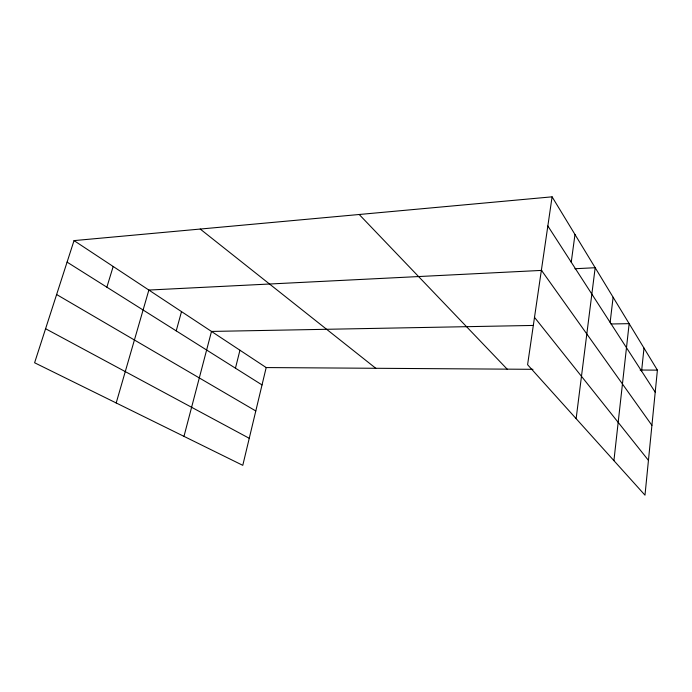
<?xml version="1.0" encoding="UTF-8"?>
<svg xmlns="http://www.w3.org/2000/svg" width="692" height="692" viewBox="0 0 692 692"><rect width="100%" height="100%" fill="white"/><g stroke="black" fill="none" stroke-linecap="round" stroke-linejoin="round"><path stroke-width="1.04" d="M552.095 196.831L657.4 370.133L644.987 495.169L527.589 364.71L552.095 196.831L74.027 240.608L34.6 362.764L242.78 465.335L266.186 367.564L74.027 240.608M641.596 371.094L644.001 348.093M613.916 460.638L629.158 323.648L611.019 323.986M610.136 322.403L613.112 297.249M576.133 418.651L595.172 267.726L574.888 268.738M571.237 262.19L574.983 234.502M235.453 368.187L239.942 350.23M183.977 436.367L211.501 331.433L533.359 325.439M176.218 330.871L181.512 311.625M116.195 402.969L148.867 290.052L541.801 270.39M106.871 287.18L113.185 266.481M266.186 367.564L532.978 369.32M640.117 370.021L657.4 370.133M45.586 328.726L249.25 438.296M56.623 294.524L255.798 410.962M67.081 262.121L262.026 384.925M200.222 229.052L375.782 368.282M359.191 214.494L507.175 369.147M534.501 317.351L648.439 460.353M541.386 270.209L651.916 425.346M547.839 225.973L655.212 392.174"/></g></svg>
